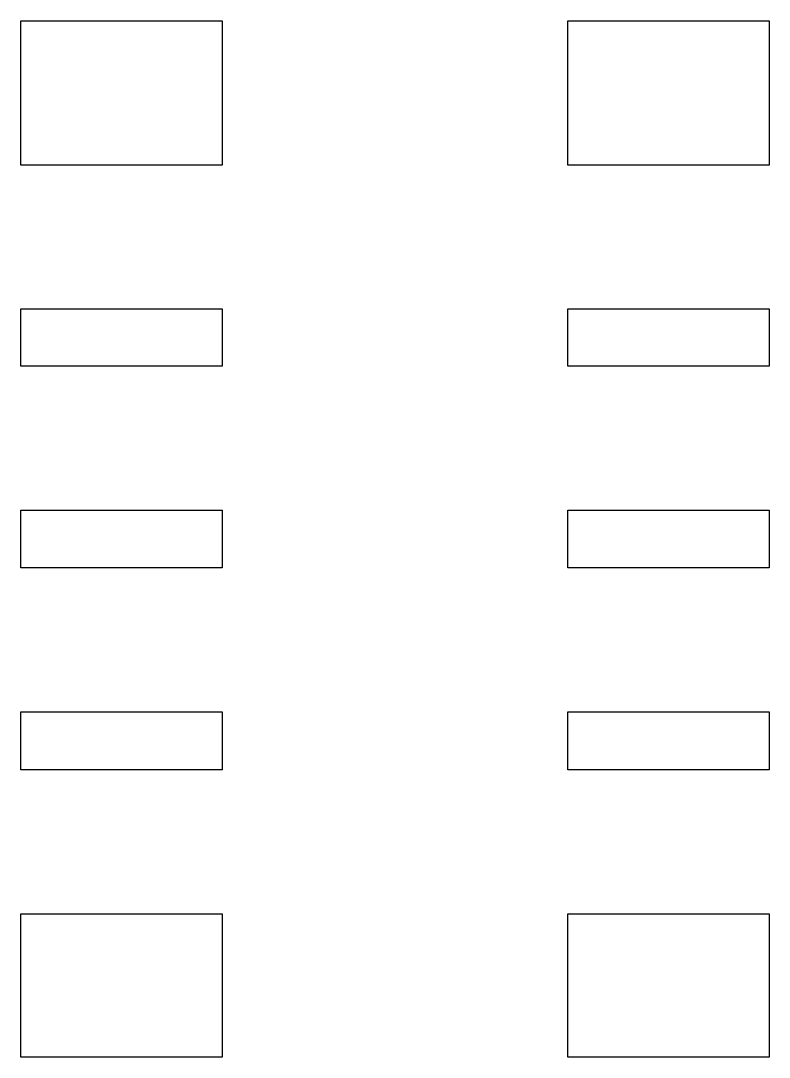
# Model space of a CAD drawing. Header units: millimetres. Extents: x 45.7 to 48.3, y 20.9 to 37.1.
# Drawn here: x 45.7 to 48.3, y 20.85 to 24.45 of the extents above.
import ezdxf

# ---------------------------------------------------------------- set-up
doc = ezdxf.new("R2010")
doc.units = ezdxf.units.MM
doc.layers.add('Top_Paste', color=5, linetype='Continuous', true_color=0x0000ff)

msp = doc.modelspace()

# ---------------------------------------------------------------- linework, layer by layer
at = {"layer": 'Top_Paste', "flags": 128}
for points in [[(45.70046, 24.44992), (46.39962, 24.44992), (46.39962, 23.94888), (45.70046, 23.94888)], [(47.60038, 24.44992), (48.29954, 24.44992), (48.29954, 23.94888), (47.60038, 23.94888)], [(45.70046, 23.44916), (46.39962, 23.44916), (46.39962, 23.25038), (45.70046, 23.25038)], [(47.60038, 23.44916), (48.29954, 23.44916), (48.29954, 23.25038), (47.60038, 23.25038)], [(45.70046, 22.75066), (46.39962, 22.75066), (46.39962, 22.54934), (45.70046, 22.54934)], [(47.60038, 22.75066), (48.29954, 22.75066), (48.29954, 22.54934), (47.60038, 22.54934)], [(45.70046, 22.04962), (46.39962, 22.04962), (46.39962, 21.8483), (45.70046, 21.8483)], [(47.60038, 22.04962), (48.29954, 22.04962), (48.29954, 21.8483), (47.60038, 21.8483)], [(45.70046, 21.34858), (46.39962, 21.34858), (46.39962, 20.85008), (45.70046, 20.85008)], [(47.60038, 21.34858), (48.29954, 21.34858), (48.29954, 20.85008), (47.60038, 20.85008)]]:
    msp.add_lwpolyline(points, close=True, dxfattribs=at)

doc.saveas('drawing.dxf')
